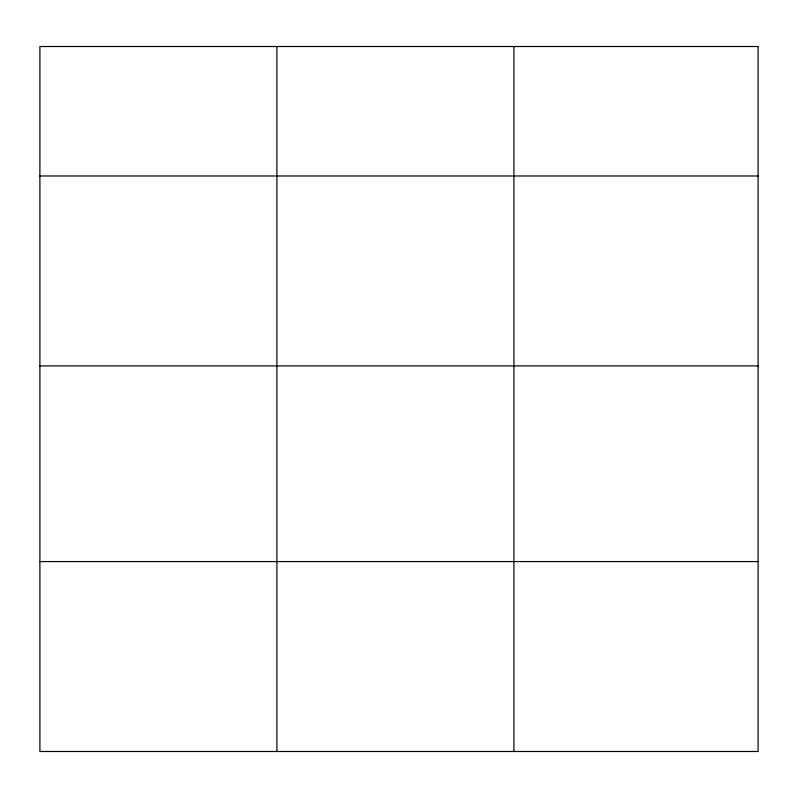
<?xml version="1.0" encoding="UTF-8"?>
<svg xmlns="http://www.w3.org/2000/svg" width="798" height="798" viewBox="0 0 798 798"><rect width="100%" height="100%" fill="white"/><g stroke="black" fill="none" stroke-linecap="round" stroke-linejoin="round"><path stroke-width="1.2" d="M39.9 175.979L758.1 175.979M39.9 365.903L758.1 365.903M39.9 561.573L758.1 561.573M513.912 46.513L513.912 751.487M276.906 46.513L276.906 751.487M758.1 46.513L39.9 46.513L39.9 751.487L758.1 751.487L758.1 46.513"/></g></svg>
